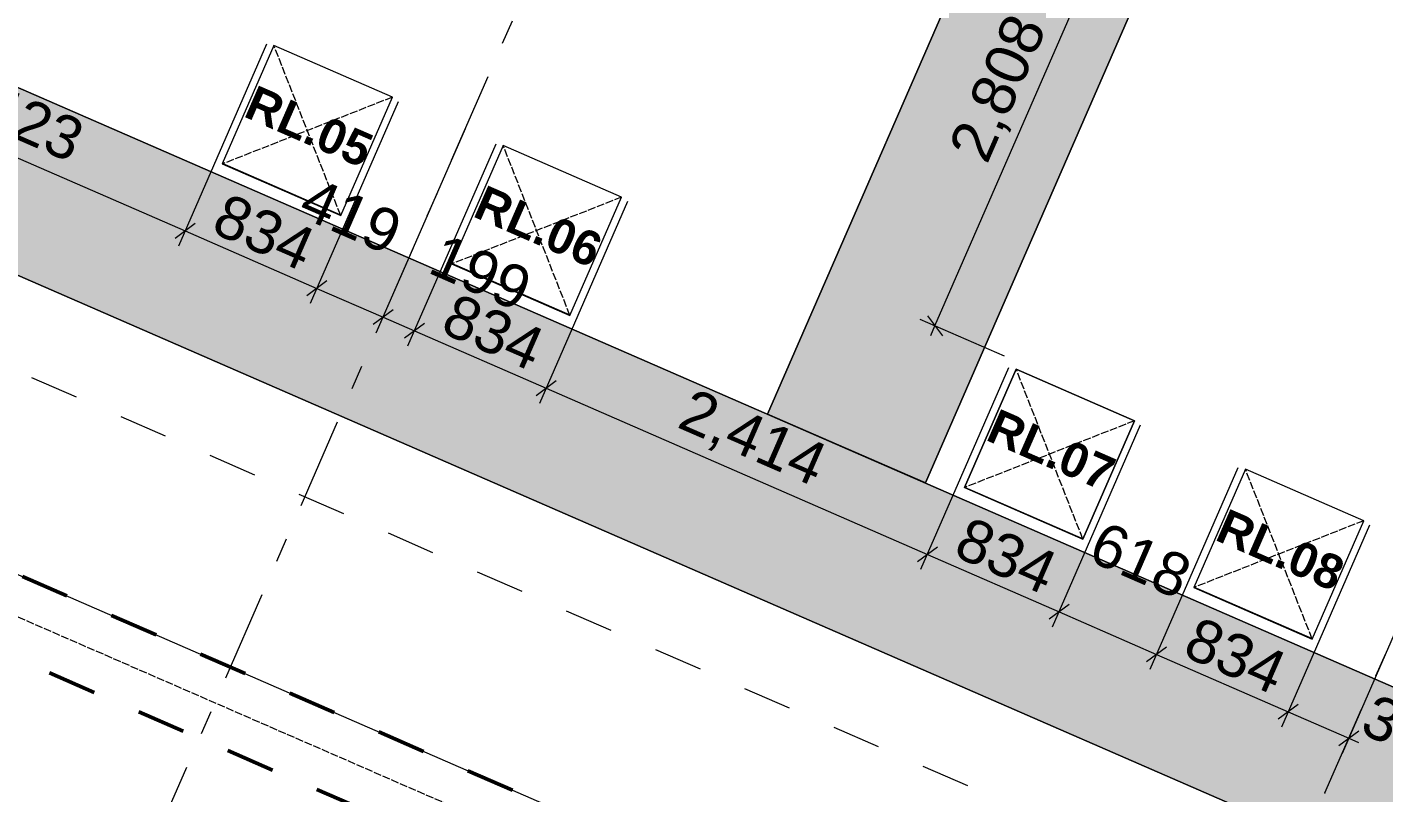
# Model space of a CAD drawing. Header units: millimetres. Extents: x -50172 to 312111, y -142074 to 4572.
# Drawn here: x 1778 to 9654, y -45523 to -41077 of the extents above; entities that cross this region are included whole.
import ezdxf
from ezdxf.enums import TextEntityAlignment as Align

# ---------------------------------------------------------------- set-up
doc = ezdxf.new("R2010")
doc.units = ezdxf.units.MM
doc.header["$MEASUREMENT"] = 0
for name, pattern in [('Dashed', [564.444447, 282.222223, -282.222223]), ('Dot & Dashed', [670.277762, 352.777767, -176.388884, 0, -141.111112]), ('Double Dashed', [1093.611073, 529.166651, -211.666656, 141.111112, -211.666656]), ('Hidden Line', [55, 45, -10])]:
    doc.linetypes.add(name, pattern=pattern)
for name, color, linetype, lineweight in [('A-15-MG_Structural_Grid_Phase_2_Pen_No__173', 1, 'Continuous', 18), ('A-20-M_Roof_Accessory_Pen_No__1', 7, 'Continuous', 13), ('A-25-M_Wall_Ext_Pen_No__16', 7, 'Continuous', 20), ('A-95-MC_Marker_Section_P2.Marker_Pen_No__1', 7, 'Continuous', 13), ('New_A-20-M_Roof_Accessory_Pen_No__1', 7, 'Continuous', 13), ('New_A-20-M_Roof_Accessory_Pen_No__150', 7, 'Continuous', 0), ('New_A-20-M_Roof_Accessory_Pen_No__156', 5, 'Continuous', 50), ('New_A-20-M_Roof_Pen_No__1', 7, 'Continuous', 13), ('New_A-20-M_Roof_Pen_No__92', 8, 'Continuous', 13), ('New_A-95-D_1_100_Pen_No__1', 7, 'Continuous', 13), ('New_A-95-P_Text_1_50_GA_Pen_No__86', 8, 'Continuous', 20)]:
    doc.layers.add(name, color=color, linetype=linetype, lineweight=lineweight)
for name, color, linetype in [('A-25-M_Wall_Ext', 7, 'Continuous'), ('A-95-MC_Marker_Section_P2.Marker', 7, 'Continuous'), ('New_A-15-MG_Structural_Grid_Phase_2', 7, 'Continuous'), ('New_A-20-M_Roof', 7, 'Continuous'), ('New_A-95-D_1_100', 7, 'Continuous')]:
    doc.layers.add(name, color=color, linetype=linetype)
doc.layers.add('A-25-M_Wall_Ext_Pen_No__64', color=7, linetype='Continuous', lineweight=20, true_color=0x606060)
doc.layers.add('New_A-15-MG_Structural_Grid_Phase_2_Pen_No__222', color=7, linetype='Continuous', lineweight=13, true_color=0x65af33)
doc.styles.add('GENERATED_STYLE_2', font='')
doc.styles.add('GENERATED_STYLE_3', font='')
doc.styles.add('GENERATED_STYLE_4', font='')
doc.styles.get('GENERATED_STYLE_2').set_extended_font_data('Swis721 BT', bold=True)
doc.styles.get('GENERATED_STYLE_3').set_extended_font_data('Arial')
doc.styles.get('GENERATED_STYLE_4').set_extended_font_data('Swis721 BT')
doc.dimstyles.new('GENERATED_STYLE__1', dxfattribs={"dimtxt": 250, "dimasz": 95, "dimexe": 0.18, "dimexo": 50, "dimgap": 0.09, "dimtad": 1, "dimdec": 0, "dimzin": 0, "dimdsep": 46, "dimtxsty": 'GENERATED_STYLE_3', "dimblk": 'ARROWHEAD_2', "dimblk1": 'ARROWHEAD_2', "dimblk2": 'ARROWHEAD_2', "dimcen": 0.09, "dimclrd": 7, "dimclre": 7, "dimclrt": 7, "dimadec": 0, "dimazin": 0, "dimtfac": 1, "dimtdec": 4, "dimtmove": 0, "dimatfit": 3, "dimfxl": 1, "dimtolj": 1, "dimtzin": 0, "dimarcsym": 0})

# ---------------------------------------------------------------- blocks, each defined once
blk = doc.blocks.new('Skylight Flat Panel 19[2]_1')
at = {"layer": 'New_A-20-M_Roof', "linetype": 'Continuous', "lineweight": 0, "flags": 128}
for points in [[(8691.1, -40026.5), (9470.5, -38239.2)], [(9470.5, -38239.2), (9474.5, -38230)], [(9470.5, -38239.2), (12037.1, -39358.4)], [(9474.5, -38230), (12041.1, -39349.2)], [(8822.7, -39974.9), (9522.2, -38370.9)], [(9522.2, -38370.9), (11905.4, -39410.1)], [(10316.6, -38717.3), (9617.2, -40321.3)], [(11111, -39063.7), (10411.6, -40667.7)], [(12037.1, -39358.4), (11257.7, -41145.7)], [(12037.1, -39358.4), (12041.1, -39349.2)], [(11905.4, -39410.1), (11206, -41014.1)], [(11206, -41014.1), (8822.7, -39974.9)], [(8826.7, -39965.6), (11210, -41004.9)], [(11257.7, -41145.7), (8691.1, -40026.5)]]:
    blk.add_lwpolyline(points, dxfattribs=at)
blk = doc.blocks.new('Roof_1_1', base_point=(-23076.4, -22803))
at = {"layer": 'New_A-20-M_Roof_Pen_No__92', "linetype": 'Continuous', "flags": 128}
for points in [[(-30853.7, -30049.5), (14148.5, -49672.6)], [(3211.1, -41183.7), (2911.3, -41871.1)], [(3898.5, -41483.5), (3211.1, -41183.7)], [(3598.8, -42170.9), (3898.5, -41483.5)], [(4542, -41764.1), (4242.3, -42451.5)], [(5229.5, -42063.8), (4542, -41764.1)], [(2911.3, -41871.1), (3598.8, -42170.9)], [(3599.8, -42168.6), (2912.3, -41868.8)], [(4929.8, -42751.3), (5229.5, -42063.8)], [(4242.3, -42451.5), (4929.8, -42751.3)], [(4930.8, -42749), (4243.3, -42449.2)], [(7219.8, -43749.8), (7519.5, -43062.4)], [(7519.5, -43062.4), (8207, -43362.2)], [(8207, -43362.2), (7907.2, -44049.6)], [(8850.5, -43642.7), (8550.7, -44330.2)], [(9538, -43942.5), (8850.5, -43642.7)], [(7907.2, -44049.6), (7219.8, -43749.8)], [(7220.7, -43747.5), (7908.2, -44047.3)], [(9238.2, -44630), (9538, -43942.5)], [(8550.7, -44330.2), (9238.2, -44630)], [(9239.2, -44627.7), (8551.7, -44327.9)]]:
    blk.add_lwpolyline(points, dxfattribs=at)
at = {"layer": 'New_A-20-M_Roof', "linetype": 'Continuous', "lineweight": 0}
blk.add_blockref('Skylight Flat Panel 19[2]_1', (0, 0), dxfattribs=at)
blk = doc.blocks.new('Railing Horizontal 19_8')
at = {"layer": 'A-25-M_Wall_Ext_Pen_No__16', "linetype": 'Dot & Dashed'}
blk.add_line((0, 0), (2927.6, 0), dxfattribs=at)
at = {"layer": 'A-25-M_Wall_Ext_Pen_No__64', "linetype": 'Continuous'}
for p, q in [((0, 25), (0, -25)), ((2927.6, 25), (0, 25)), ((2927.6, -25), (2927.6, 25)), ((0, -25), (2927.6, -25))]:
    blk.add_line(p, q, dxfattribs=at)
for centre in [(0, 0), (1451.3, 0), (2902.6, 0)]:
    blk.add_circle(centre, 25, dxfattribs=at)
blk = doc.blocks.new('*D318')
at = {"layer": 'New_A-95-D_1_100_Pen_No__1', "linetype": 'Continuous'}
for p, q in [((8550.6, -40599), (8806.7, -40011.5)), ((8646.1, -40470.2), (8530, -40555.9)), ((8532, -40488.6), (8588, -40513.1)), ((8588, -40513.1), (10971.3, -41552.3)), ((10933.8, -41638.2), (11190, -41050.8)), ((10913.3, -41595.2), (11029.4, -41509.4))]:
    blk.add_line(p, q, dxfattribs=at)
at = {"layer": 'New_A-95-D_1_100_Pen_No__1', "insert": (9135.7, -40697.3), "char_height": 250, "attachment_point": 7, "rotation": 336.44041, "style": 'GENERATED_STYLE_3'}
blk.add_mtext('\\A1;{\\fArial|b0|i0|c0|p34;2,600S/O}', dxfattribs=at)
blk = doc.blocks.new('ARROWHEAD_2')
at = {"color": 0, "linetype": 'Continuous', "lineweight": 0}
for p, q in [((0, 0), (-1, 0)), ((-0.378, -0.655), (0.378, 0.655))]:
    blk.add_line(p, q, dxfattribs=at)
blk = doc.blocks.new('*D325')
at = {"layer": 'New_A-95-D_1_100_Pen_No__1', "linetype": 'Continuous'}
for p, q in [((437.1, -41377.5), (948, -40205.8)), ((-231.9, -40915.3), (-348, -41001)), ((-289.9, -40958.2), (474.6, -41291.5)), ((532.6, -41248.7), (416.5, -41334.4)), ((474.6, -41291.5), (2695.9, -42260.1))]:
    blk.add_line(p, q, dxfattribs=at)
at = {"layer": 'New_A-95-D_1_100_Pen_No__1', "insert": (-149.9, -40964.7), "char_height": 250, "attachment_point": 7, "rotation": 336.44041, "style": 'GENERATED_STYLE_3'}
blk.add_mtext('\\A1;{\\fArial|b0|i0|c0|p34;834}', dxfattribs=at)
blk = doc.blocks.new('*D326')
at = {"layer": 'New_A-95-D_1_100_Pen_No__1', "linetype": 'Continuous'}
for p, q in [((2658.4, -42346.1), (3169.4, -41174.2)), ((532.6, -41248.7), (416.5, -41334.4)), ((474.6, -41291.5), (2695.9, -42260.1)), ((2753.9, -42217.3), (2637.8, -42303)), ((2695.9, -42260.1), (3460.3, -42593.5))]:
    blk.add_line(p, q, dxfattribs=at)
at = {"layer": 'New_A-95-D_1_100_Pen_No__1', "insert": (1212, -41558.5), "char_height": 250, "attachment_point": 7, "rotation": 336.44041, "style": 'GENERATED_STYLE_3'}
blk.add_mtext('\\A1;{\\fArial|b0|i0|c0|p34;2,423}', dxfattribs=at)
blk = doc.blocks.new('*D327')
at = {"layer": 'New_A-95-D_1_100_Pen_No__1', "linetype": 'Continuous'}
for p, q in [((2658.4, -42346.1), (3169.4, -41174.2)), ((474.6, -41291.5), (2695.9, -42260.1)), ((3422.9, -42679.4), (3933.9, -41507.6)), ((2753.9, -42217.3), (2637.8, -42303)), ((2695.9, -42260.1), (3460.3, -42593.5)), ((3518.4, -42550.6), (3402.3, -42636.3)), ((3460.3, -42593.5), (3844.7, -42761.1))]:
    blk.add_line(p, q, dxfattribs=at)
at = {"layer": 'New_A-95-D_1_100_Pen_No__1', "char_height": 250, "attachment_point": 7, "rotation": 336.44041, "style": 'GENERATED_STYLE_3'}
for s, insert in [('\\A1;{\\fArial|b0|i0|c0|p34;834}', (2835.9, -42266.6)), ('\\A1;{\\fArial|b0|i0|c0|p34;419}', (3340.6, -42173.1))]:
    blk.add_mtext(s, dxfattribs=dict(at, insert=insert))
blk = doc.blocks.new('*D328')
at = {"layer": 'New_A-95-D_1_100_Pen_No__1', "linetype": 'Continuous'}
for p, q in [((3807.2, -42847), (4322.5, -41665.2)), ((3518.4, -42550.6), (3402.3, -42636.3)), ((3460.3, -42593.5), (3844.7, -42761.1)), ((3902.7, -42718.2), (3786.6, -42803.9))]:
    blk.add_line(p, q, dxfattribs=at)
blk = doc.blocks.new('*D329')
at = {"layer": 'New_A-95-D_1_100_Pen_No__1', "linetype": 'Continuous'}
for p, q in [((3807.2, -42847), (4322.5, -41665.2)), ((3989.4, -42926.4), (4500.3, -41754.6)), ((3460.3, -42593.5), (3844.7, -42761.1)), ((3902.7, -42718.2), (3786.6, -42803.9)), ((3844.7, -42761.1), (4026.8, -42840.5)), ((4084.9, -42797.6), (3968.8, -42883.4)), ((4026.8, -42840.5), (4791.3, -43173.8))]:
    blk.add_line(p, q, dxfattribs=at)
at = {"layer": 'New_A-95-D_1_100_Pen_No__1', "insert": (4094.1, -42501.7), "char_height": 250, "attachment_point": 7, "rotation": 336.44041, "style": 'GENERATED_STYLE_3'}
blk.add_mtext('\\A1;{\\fArial|b0|i0|c0|p34;199}', dxfattribs=at)
blk = doc.blocks.new('*D330')
at = {"layer": 'New_A-95-D_1_100_Pen_No__1', "linetype": 'Continuous'}
for p, q in [((4084.9, -42797.6), (3968.8, -42883.4)), ((4026.8, -42840.5), (4791.3, -43173.8)), ((4849.4, -43131), (4733.3, -43216.7))]:
    blk.add_line(p, q, dxfattribs=at)
at = {"layer": 'New_A-95-D_1_100_Pen_No__1', "insert": (4166.9, -42847), "char_height": 250, "attachment_point": 7, "rotation": 336.44041, "style": 'GENERATED_STYLE_3'}
blk.add_mtext('\\A1;{\\fArial|b0|i0|c0|p34;834}', dxfattribs=at)
blk = doc.blocks.new('*D331')
at = {"layer": 'New_A-95-D_1_100_Pen_No__1', "linetype": 'Continuous'}
for p, q in [((4753.8, -43259.8), (5264.8, -42087.9)), ((4026.8, -42840.5), (4791.3, -43173.8)), ((6966.8, -44224.8), (7477.8, -43052.9)), ((4849.4, -43131), (4733.3, -43216.7)), ((4791.3, -43173.8), (7004.3, -44138.8)), ((7062.4, -44096), (6946.3, -44181.7)), ((7004.3, -44138.8), (7768.8, -44472.2))]:
    blk.add_line(p, q, dxfattribs=at)
at = {"layer": 'New_A-95-D_1_100_Pen_No__1', "insert": (5524.6, -43439), "char_height": 250, "attachment_point": 7, "rotation": 336.44041, "style": 'GENERATED_STYLE_3'}
blk.add_mtext('\\A1;{\\fArial|b0|i0|c0|p34;2,414}', dxfattribs=at)
blk = doc.blocks.new('*D332')
at = {"layer": 'New_A-95-D_1_100_Pen_No__1', "linetype": 'Continuous'}
for p, q in [((7731.3, -44558.1), (8242.3, -43386.3)), ((7062.4, -44096), (6946.3, -44181.7)), ((7004.3, -44138.8), (7768.8, -44472.2)), ((7826.8, -44429.3), (7710.7, -44515)), ((7768.8, -44472.2), (8335.3, -44719.2))]:
    blk.add_line(p, q, dxfattribs=at)
at = {"layer": 'New_A-95-D_1_100_Pen_No__1', "insert": (7144.4, -44145.3), "char_height": 250, "attachment_point": 7, "rotation": 336.44041, "style": 'GENERATED_STYLE_3'}
blk.add_mtext('\\A1;{\\fArial|b0|i0|c0|p34;834}', dxfattribs=at)
blk = doc.blocks.new('*D333')
at = {"layer": 'New_A-95-D_1_100_Pen_No__1', "linetype": 'Continuous'}
for p, q in [((8297.8, -44805.1), (8808.8, -43633.3)), ((7826.8, -44429.3), (7710.7, -44515)), ((7768.8, -44472.2), (8335.3, -44719.2)), ((8393.3, -44676.3), (8277.2, -44762.1)), ((8335.3, -44719.2), (9099.8, -45052.5))]:
    blk.add_line(p, q, dxfattribs=at)
at = {"layer": 'New_A-95-D_1_100_Pen_No__1', "insert": (7924.8, -44172), "char_height": 250, "attachment_point": 7, "rotation": 336.44041, "style": 'GENERATED_STYLE_3'}
blk.add_mtext('\\A1;{\\fArial|b0|i0|c0|p34;618}', dxfattribs=at)
blk = doc.blocks.new('*D334')
at = {"layer": 'New_A-95-D_1_100_Pen_No__1', "linetype": 'Continuous'}
for p, q in [((9062.3, -45138.5), (9573.3, -43966.6)), ((8393.3, -44676.3), (8277.2, -44762.1)), ((8335.3, -44719.2), (9099.8, -45052.5)), ((9157.8, -45009.7), (9041.7, -45095.4))]:
    blk.add_line(p, q, dxfattribs=at)
at = {"layer": 'New_A-95-D_1_100_Pen_No__1', "insert": (8475.3, -44725.7), "char_height": 250, "attachment_point": 7, "rotation": 336.44041, "style": 'GENERATED_STYLE_3'}
blk.add_mtext('\\A1;{\\fArial|b0|i0|c0|p34;834}', dxfattribs=at)
blk = doc.blocks.new('*D335')
at = {"layer": 'New_A-95-D_1_100_Pen_No__1', "linetype": 'Continuous'}
for p, q in [((9062.3, -45138.5), (9573.3, -43966.6)), ((9413.4, -45291.6), (9920.7, -44128.1)), ((9157.8, -45009.7), (9041.7, -45095.4)), ((9099.8, -45052.5), (9450.8, -45205.6)), ((9392.8, -45248.5), (9508.9, -45162.8)), ((9450.8, -45205.6), (9506.9, -45230.1))]:
    blk.add_line(p, q, dxfattribs=at)
at = {"layer": 'New_A-95-D_1_100_Pen_No__1', "insert": (9503.9, -45174.2), "char_height": 250, "attachment_point": 7, "rotation": 336.44041, "style": 'GENERATED_STYLE_3'}
blk.add_mtext('\\A1;{\\fArial|b0|i0|c0|p34;383}', dxfattribs=at)
blk = doc.blocks.new('*D336')
at = {"layer": 'New_A-95-D_1_100_Pen_No__1', "linetype": 'Continuous'}
for p, q in [((7048.7, -42811.2), (8171.2, -40237)), ((8675.4, -40456.8), (8085.2, -40199.5)), ((8214, -40295), (8128.3, -40178.9)), ((8171.2, -40237), (8195.6, -40180.9)), ((7005.8, -42753.2), (7091.5, -42869.3)), ((7452, -42987.1), (6962.7, -42773.7)), ((7024.2, -42867.2), (7048.7, -42811.2))]:
    blk.add_line(p, q, dxfattribs=at)
at = {"layer": 'New_A-95-D_1_100_Pen_No__1', "insert": (7392.6, -41897.3), "char_height": 250, "attachment_point": 7, "rotation": 66.44041, "style": 'GENERATED_STYLE_3'}
blk.add_mtext('\\A1;{\\fArial|b0|i0|c0|p34;2,808}', dxfattribs=at)
blk = doc.blocks.new('Standard grid marker_32')
at = {"layer": 'New_A-15-MG_Structural_Grid_Phase_2_Pen_No__222', "linetype": 'Double Dashed'}
blk.add_line((2211.6, 0), (53472.7, 0), dxfattribs=at)
at = {"layer": 'New_A-15-MG_Structural_Grid_Phase_2_Pen_No__222', "style": 'GENERATED_STYLE_4'}
for tag, p in [('AC_MarkerText_1_0', (-500, 1206.2)), ('AC_MarkerText_1_1', (56184.2, 1206.2))]:
    blk.add_attdef(tag, text='', height=350, rotation=270, dxfattribs=at).set_placement(p, align=Align.MIDDLE_CENTER)
blk = doc.blocks.new('Standard grid marker_33')
at = {"layer": 'New_A-15-MG_Structural_Grid_Phase_2_Pen_No__222', "linetype": 'Double Dashed'}
blk.add_line((7182, 0), (20268.4, 0), dxfattribs=at)
blk.add_point((7182, 0), dxfattribs=at)
blk.add_point((7182, 0), dxfattribs=at)
at = {"layer": 'New_A-15-MG_Structural_Grid_Phase_2_Pen_No__222', "style": 'GENERATED_STYLE_4'}
for tag, p in [('AC_MarkerText_1_0', (-500, 36.5)), ('AC_MarkerText_1_1', (27950.4, 36.5))]:
    blk.add_attdef(tag, text='', height=350, rotation=270, dxfattribs=at).set_placement(p, align=Align.MIDDLE_CENTER)
blk = doc.blocks.new('Cutting Plane_5_1', base_point=(18850.6, -50545.4))
at = {"layer": 'A-95-MC_Marker_Section_P2.Marker_Pen_No__1', "linetype": 'Dashed'}
blk.add_line((18621.4, -50445.5), (-6789.2, -39365.2), dxfattribs=at)

msp = doc.modelspace()

# ---------------------------------------------------------------- hatches: boundary and pattern name
at = {"layer": 'A-20-M_Roof_Accessory_Pen_No__1', "linetype": 'Continuous', "lineweight": 0, "true_color": 0x000000}
for points in [[(6076.4, -43323.7), (6993, -43723.4), (11206.5, -34060.7), (10289.8, -33661), (8776, -37132.6), (7452.4, -40168)], [(-6139, -37997.2), (-6538.7, -38913.8), (13053.7, -47457.1), (13453.4, -46540.4)]]:
    msp.add_hatch(color=178, dxfattribs=at).paths.add_polyline_path(points)
at = {"layer": 'New_A-20-M_Roof_Accessory_Pen_No__150', "linetype": 'Continuous'}
h = msp.add_hatch(dxfattribs=at)
h.set_pattern_fill('Brick_Floor___Laid_Flat__BB', color=256, style=0, pattern_type=2)
h.set_pattern_definition([(291.4404, (5553.23, -37723.28), (249.454, 97.963), [201, -67]), (291.4404, (5689.06, -37885.88), (249.454, 97.963), [201, -67]), (291.4404, (5726.94, -37799.02), (249.454, 97.963), [201, -67]), (291.4404, (5764.8, -37712.17), (249.454, 97.963), [201, -67]), (21.4404, (5602.2, -37848), (-97.963, 249.454), [201, -67]), (21.4404, (5640.08, -37761.15), (-97.963, 249.454), [201, -67]), (21.4404, (5677.95, -37674.3), (-97.963, 249.454), [201, -67]), (21.4404, (5813.8, -37836.9), (-97.963, 249.454), [201, -67])])
h.paths.add_polyline_path([(6076.4, -43323.7), (7452.4, -40168), (8776, -37132.6), (10289.8, -33661), (11206.5, -34060.7), (6993, -43723.4)])
h = msp.add_hatch(dxfattribs=at)
h.set_pattern_fill('Brick_Floor___Laid_Flat__BB', color=256, style=0, pattern_type=2)
h.set_pattern_definition([(21.4404, (2407.04, -40107.06), (-97.963, 249.454), [201, -67]), (21.4404, (2569.64, -39971.22), (-97.963, 249.454), [201, -67]), (21.4404, (2482.8, -39933.35), (-97.963, 249.454), [201, -67]), (21.4404, (2395.93, -39895.48), (-97.963, 249.454), [201, -67]), (111.4404, (2531.77, -40058.08), (249.454, 97.963), [201, -67]), (111.4404, (2444.91, -40020.2), (249.454, 97.963), [201, -67]), (111.4404, (2358.06, -39982.33), (249.454, 97.963), [201, -67]), (111.4404, (2520.66, -39846.5), (249.454, 97.963), [201, -67])])
h.paths.add_polyline_path([(-6139, -37997.2), (13453.4, -46540.4), (13053.7, -47457.1), (-6538.7, -38913.8)])

# ---------------------------------------------------------------- linework, layer by layer
at = {"layer": 'A-15-MG_Structural_Grid_Phase_2_Pen_No__173', "linetype": 'Hidden Line'}
msp.add_line((-30693.2, -30364.9), (13725.5, -49733.7), dxfattribs=at)
at = {"layer": 'A-20-M_Roof_Accessory_Pen_No__1', "linetype": 'Continuous', "flags": 128}
for points in [[(6076.4, -43323.7), (6993, -43723.4), (11206.5, -34060.7), (10289.8, -33661), (8776, -37132.6), (7452.4, -40168)], [(-6139, -37997.2), (-6538.7, -38913.8), (13053.7, -47457.1), (13453.4, -46540.4)]]:
    msp.add_lwpolyline(points, close=True, dxfattribs=at)
at = {"layer": 'New_A-20-M_Roof_Accessory_Pen_No__1', "linetype": 'Continuous', "flags": 128}
for points in [[(6076.4, -43323.7), (7452.4, -40168), (8776, -37132.6), (10289.8, -33661), (11206.5, -34060.7), (6993, -43723.4)], [(-6139, -37997.2), (13453.4, -46540.4), (13053.7, -47457.1), (-6538.7, -38913.8)]]:
    msp.add_lwpolyline(points, close=True, dxfattribs=at)
at = {"layer": 'New_A-20-M_Roof_Accessory_Pen_No__156', "linetype": 'Dashed', "flags": 128}
for points in [[(-30845.3, -30053.1), (14148.5, -49672.6)], [(-31204.6, -30387.4), (13968.6, -50085.1)]]:
    msp.add_lwpolyline(points, dxfattribs=at)
at = {"layer": 'New_A-20-M_Roof_Pen_No__1', "linetype": 'Hidden Line'}
for p, q in [((3598.8, -42170.9), (3211.1, -41183.7)), ((3898.6, -41483.4), (2911.3, -41871.1)), ((4929.7, -42751.3), (4542, -41764)), ((5229.5, -42063.8), (4242.3, -42451.5)), ((7907.2, -44049.6), (7519.5, -43062.4)), ((8207, -43362.1), (7219.7, -43749.8)), ((9238.2, -44630), (8850.5, -43642.7)), ((9538, -43942.5), (8550.7, -44330.2))]:
    msp.add_line(p, q, dxfattribs=at)
at = {"layer": 'New_A-20-M_Roof_Pen_No__1', "linetype": 'Continuous', "flags": 128}
for points in [[(3898.6, -41483.4), (3211.1, -41183.7), (2911.3, -41871.1), (3598.8, -42170.9)], [(5229.5, -42063.8), (4542, -41764), (4242.3, -42451.5), (4929.7, -42751.3)], [(8207, -43362.1), (7519.5, -43062.4), (7219.7, -43749.8), (7907.2, -44049.6)], [(9538, -43942.5), (8850.5, -43642.7), (8550.7, -44330.2), (9238.2, -44630)]]:
    msp.add_lwpolyline(points, close=True, dxfattribs=at)

# ---------------------------------------------------------------- block references
at = {"layer": 'A-25-M_Wall_Ext', "color": 251, "linetype": 'Continuous', "lineweight": 20, "true_color": 0x606060, "zscale": 1000, "rotation": 156.4404115839914}
msp.add_blockref('Railing Horizontal 19_8', (11297.3, -41247.8), dxfattribs=at)
at = {"layer": 'A-95-MC_Marker_Section_P2.Marker'}
msp.add_blockref('Cutting Plane_5_1', (18850.6, -50545.4), dxfattribs=at)
at = {"layer": 'New_A-15-MG_Structural_Grid_Phase_2', "color": 8, "linetype": 'Continuous', "lineweight": 15, "zscale": 1000, "rotation": 66.44041158399293}
for name, p in [('Standard grid marker_32', (-2323.9, -56907.5)), ('Standard grid marker_33', (6441.9, -52106.2))]:
    msp.add_blockref(name, p, dxfattribs=at)
at = {"layer": 'New_A-20-M_Roof', "color": 8, "linetype": 'Continuous', "lineweight": 13}
msp.add_blockref('Roof_1_1', (-23076.4, -22803), dxfattribs=at)

# ---------------------------------------------------------------- texts
at = {"layer": 'New_A-95-P_Text_1_50_GA_Pen_No__86', "linetype": 'Continuous', "char_height": 200, "attachment_point": 2, "rotation": 336.44041, "style": 'GENERATED_STYLE_2'}
for s, insert in [('\\A1;{\\fSwis721 BT|b1|i0|c0|p34;RL.05}', (3455.6, -41561.1)), ('\\A1;{\\fSwis721 BT|b1|i0|c0|p34;RL.06}', (4786.6, -42141.5)), ('\\A1;{\\fSwis721 BT|b1|i0|c0|p34;RL.07}', (7764, -43439.8)), ('\\A1;{\\fSwis721 BT|b1|i0|c0|p34;RL.08}', (9095, -44020.2))]:
    msp.add_mtext(s, dxfattribs=dict(at, insert=insert))

# ---------------------------------------------------------------- dimensions: what is measured, and where the dimension line sits
at = {"layer": 'New_A-95-D_1_100', "linetype": 'Continuous'}
for base, p1, p2, angle, picture, middle, turn in [((474.6, -41291.5), (203.5, -39826.6), (968, -40159.9), 336.44041, '*D325', (169.9, -40967.8), 336.44041), ((2695.9, -42260.1), (968, -40159.9), (3189.4, -41128.4), 336.44041, '*D326', (1666.7, -41620.4), 336.44041), ((8171.2, -40237), (7497.8, -43007.1), (8721.2, -40476.8), 66.44041, '*D336', (7454.5, -41442.7), 66.44041), ((3460.3, -42593.5), (3189.4, -41128.4), (3953.8, -41461.7), 336.44041, '*D327', (3155.7, -42269.7), 336.44041), ((3844.7, -42761.1), (3953.8, -41461.7), (4342.5, -41619.3), 336.44041, '*D328', (3660.4, -42176.2), 336.44041), ((4026.8, -42840.5), (4342.5, -41619.3), (4520.3, -41708.7), 336.44041, '*D329', (4413.9, -42504.7), 336.44041), ((4791.3, -43173.8), (4520.3, -41708.7), (5284.8, -42042.1), 336.44041, '*D330', (4486.7, -42850.1), 336.44041), ((7004.3, -44138.8), (5284.8, -42042.1), (7497.8, -43007.1), 336.44041, '*D331', (5979.3, -43500.9), 336.44041), ((7768.8, -44472.2), (7497.8, -43007.1), (8262.3, -43340.4), 336.44041, '*D332', (7464.1, -44148.4), 336.44041), ((8335.3, -44719.2), (8262.3, -43340.4), (8828.8, -43587.4), 336.44041, '*D333', (8244.5, -44175.1), 336.44041), ((9099.8, -45052.5), (8828.8, -43587.4), (9593.3, -43920.8), 336.44041, '*D334', (8795.1, -44728.8), 336.44041), ((9450.8, -45205.6), (9593.3, -43920.8), (9940.7, -44082.3), 336.44041, '*D335', (9823.7, -45177.3), 336.44041)]:
    dim = msp.add_linear_dim(base=base, p1=p1, p2=p2, angle=angle, dimstyle='GENERATED_STYLE__1', dxfattribs=at)
    dim.commit()
    dim.dimension.update_dxf_attribs({"geometry": picture, "text_midpoint": middle, "dimtype": 160, "text_rotation": turn})
dim = msp.add_linear_dim(base=(10971.3, -41552.3), p1=(8826.7, -39965.7), p2=(11210, -41004.9), angle=336.44041, text='<MeasuredValue>S/O', dimstyle='GENERATED_STYLE__1', dxfattribs=at)
dim.commit()
dim.dimension.update_dxf_attribs({"geometry": '*D318', "text_midpoint": (10770.2, -41273.7), "dimtype": 160, "text_rotation": 336.44041})

doc.saveas('drawing.dxf')
